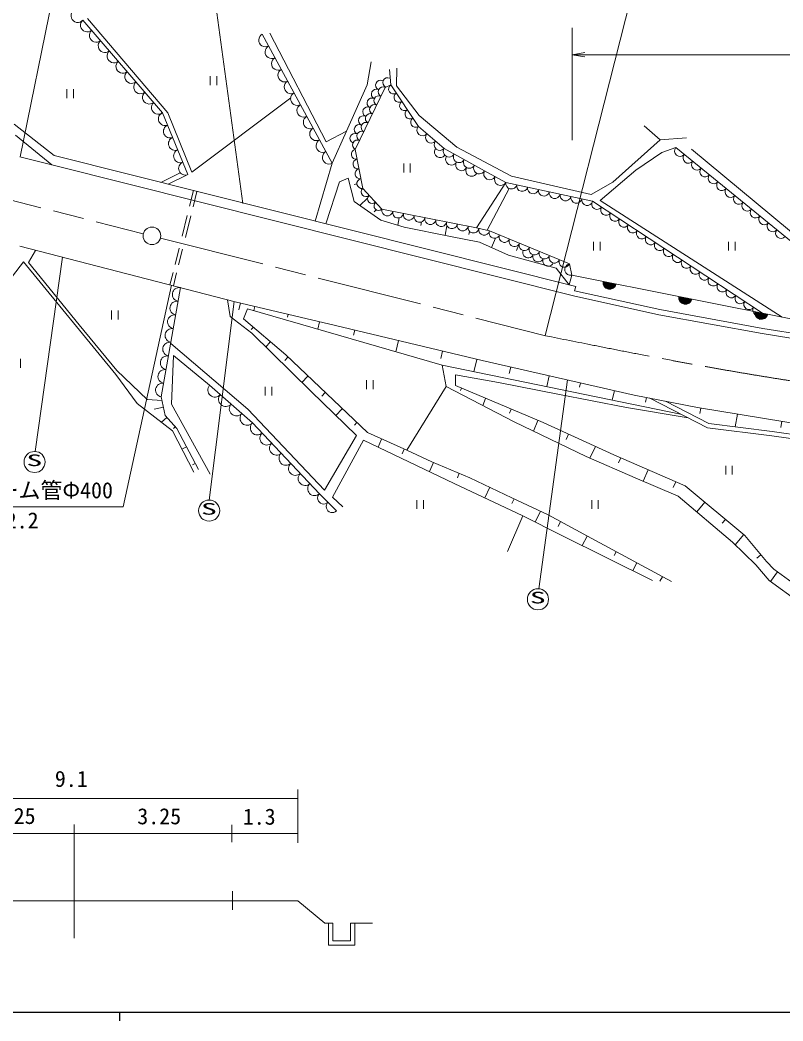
# Model space of a CAD drawing. Units: millimetres, scale not verified. Extents: x 40000 to 680000, y 20000 to 380000.
# Drawn here: x 156706 to 243454, y 204000 to 317909 of the extents above; entities that cross this region are included whole.
import ezdxf
from ezdxf.enums import TextEntityAlignment as Align

# ---------------------------------------------------------------- set-up
doc = ezdxf.new("R2010")
doc.units = ezdxf.units.MM
doc.header["$LTSCALE"] = 1000
doc.linetypes.add('CHAIN', pattern=[18.5, 12, -1.5, 3.5, -1.5])
for name, color, linetype, lineweight in [('M-BGD', 7, 'Continuous', 13), ('M-BMK', 2, 'CHAIN', 13), ('M-BMK-SRVR', 3, 'Continuous', 13), ('M-STR-HTXT', 7, 'Continuous', 13), ('M-STR-STR3', 7, 'Continuous', 13), ('M-STR-STRC', 7, 'Continuous', 13), ('M-TTL-BAND', 7, 'Continuous', 25)]:
    doc.layers.add(name, color=color, linetype=linetype, lineweight=lineweight)
doc.styles.add('ＭＳ ゴシック', font='')
doc.styles.get('ＭＳ ゴシック').set_extended_font_data('MS Gothic')

# ---------------------------------------------------------------- blocks, each defined once
blk = doc.blocks.new('open_arrow')
at = {"color": 0, "linetype": 'Continuous', "lineweight": -2}
blk.add_lwpolyline([(7.5, 1.25), (0, 0), (7.5, -1.25)], dxfattribs=at)

msp = doc.modelspace()

# ---------------------------------------------------------------- linework, layer by layer
at = {"layer": 'M-BGD'}
for p, q in [((172920, 307362), (163856, 317909)), ((164386, 318068), (173503, 307362)), ((192214, 301605), (184248, 316290)), ((191525, 304031), (185100, 316421)), ((196180, 310521), (196639, 313143)), ((198709, 312262), (198866, 310542)), ((199567, 312434), (199512, 310430)), ((178325, 310512), (178325, 311512)), ((179075, 311512), (179075, 310512)), ((162031, 309030), (162031, 310030)), ((162781, 310030), (162781, 309030)), ((193820, 305276), (196180, 310521)), ((198236, 310244), (194829, 303185)), ((198866, 310542), (198236, 310244)), ((198866, 310542), (201995, 305796)), ((199512, 310430), (202092, 307026)), ((176259, 300578), (187495, 309059)), ((175782, 300313), (172920, 307362)), ((173503, 307362), (176259, 300578)), ((202092, 307026), (206374, 303458)), ((160591, 302485), (156024, 306063)), ((201995, 305796), (204915, 303293)), ((229476, 304269), (227685, 305875)), ((160323, 301419), (156189, 304810)), ((193820, 305276), (191525, 304031)), ((192214, 301605), (193820, 305276)), ((224103, 299451), (229476, 304269)), ((229476, 304269), (232502, 304516)), ((194829, 303185), (195674, 298743)), ((204915, 303293), (209504, 300738)), ((206374, 303458), (212578, 300137)), ((229685, 302821), (231276, 303396)), ((231276, 303396), (246570, 290931)), ((233058, 303219), (246708, 291856)), ((156695, 302344), (160323, 301419)), ((219903, 287575), (160591, 302485)), ((226723, 300832), (229685, 302821)), ((219635, 286508), (160323, 301419)), ((190250, 295030), (192214, 301605)), ((200334, 300566), (200334, 301566)), ((201084, 301566), (201084, 300566)), ((209504, 300738), (211955, 299435)), ((222657, 297384), (226723, 300832)), ((172731, 299434), (174915, 300527)), ((173550, 299228), (175782, 300313)), ((193012, 299500), (194013, 299901)), ((194013, 299901), (194714, 297264)), ((212578, 300137), (221636, 298051)), ((176433, 298503), (175987, 296712)), ((191475, 294722), (193012, 299500)), ((194689, 299194), (195005, 299254)), ((195674, 298743), (197855, 296372)), ((211955, 299435), (208612, 294270)), ((212316, 298725), (209818, 293985)), ((211955, 299435), (221811, 297297)), ((221636, 298051), (224103, 299451)), ((176822, 298406), (176379, 296631)), ((195352, 296810), (196231, 297619)), ((243345, 284112), (222657, 297384)), ((194714, 297264), (197718, 295128)), ((196961, 296087), (197206, 296313)), ((197855, 296372), (208592, 294274)), ((221811, 297297), (241143, 284551)), ((175726, 295669), (175134, 293295)), ((176131, 295639), (175514, 293164)), ((197718, 295128), (200397, 294343)), ((199660, 294559), (199824, 295395)), ((200397, 294343), (205655, 293292)), ((202270, 294511), (202351, 294928)), ((205041, 293415), (205252, 294495)), ((208592, 294274), (210091, 293920)), ((210091, 293920), (219166, 290160)), ((205655, 293292), (208959, 292641)), ((207741, 293514), (207807, 293854)), ((210324, 292021), (210764, 293080)), ((181170, 285853), (156672, 292158)), ((158470, 291696), (157665, 290310)), ((174798, 291947), (174338, 290104)), ((175182, 291833), (174734, 290035)), ((208959, 292641), (212264, 291139)), ((213143, 291683), (213487, 292513)), ((221919, 291679), (221919, 292679)), ((222669, 292679), (222669, 291679)), ((237262, 291680), (237262, 292680)), ((238012, 292680), (238012, 291680)), ((212264, 291139), (217672, 289687)), ((151106, 282586), (157084, 290384)), ((157084, 290384), (167611, 277583)), ((157665, 290310), (163445, 283225)), ((217672, 289687), (219132, 287769)), ((219166, 290160), (219439, 288876)), ((174111, 289190), (173754, 287761)), ((174513, 289150), (174142, 287665)), ((219132, 287769), (219439, 288876)), ((219439, 288876), (245293, 283724)), ((174951, 287453), (172769, 275013)), ((219763, 287094), (219903, 287575)), ((219763, 287094), (229471, 284967)), ((180588, 284182), (180312, 286073)), ((219635, 286508), (229352, 284378)), ((167111, 283847), (167110, 284847)), ((167860, 284847), (167861, 283847)), ((181170, 285853), (192589, 283139)), ((181577, 284935), (181761, 285712)), ((182557, 285056), (182102, 283887)), ((204715, 278624), (182557, 285056)), ((183304, 284839), (183418, 285318)), ((229471, 284967), (241182, 282812)), ((183044, 282266), (180588, 284182)), ((182102, 283887), (186910, 279793)), ((187109, 284099), (187186, 284423)), ((229352, 284378), (241081, 282220)), ((163445, 283225), (167725, 278037)), ((182997, 282672), (183220, 282935)), ((190559, 282733), (190759, 283574)), ((192589, 283139), (209243, 279154)), ((194635, 282041), (194773, 282616)), ((241182, 282812), (253111, 280944)), ((189812, 275617), (183044, 282266)), ((199436, 280157), (199740, 281428)), ((241081, 282220), (253026, 280350)), ((173836, 281097), (182625, 273641)), ((184653, 280686), (185161, 281282)), ((204542, 279404), (204740, 280232)), ((156751, 279345), (156751, 278345)), ((173914, 274204), (174174, 279727)), ((174174, 279727), (178268, 276349)), ((186801, 279169), (187164, 279552)), ((186910, 279793), (196203, 270956)), ((208316, 277886), (208653, 279295)), ((209243, 279154), (226552, 275229)), ((167725, 278037), (171148, 274721)), ((205170, 276220), (204715, 278624)), ((204715, 278624), (231815, 273072)), ((212325, 277668), (212495, 278417)), ((167611, 277583), (170016, 274269)), ((188747, 276664), (189437, 277390)), ((196102, 275913), (196102, 276913)), ((196852, 276913), (196852, 275913)), ((211127, 276642), (206214, 277522)), ((206214, 277522), (206214, 276303)), ((216596, 276190), (216876, 277423)), ((178268, 276349), (183142, 272060)), ((184569, 275172), (184569, 276172)), ((185319, 276172), (185319, 275172)), ((200687, 268942), (205170, 276220)), ((205170, 276220), (212893, 272178)), ((206214, 276303), (216175, 272102)), ((206798, 275757), (206905, 276011)), ((217869, 275321), (211127, 276642)), ((220302, 276124), (220415, 276621)), ((224050, 274663), (224294, 275741)), ((171148, 274721), (172853, 274614)), ((172769, 275013), (173214, 272904)), ((194964, 270646), (189812, 275617)), ((191026, 275093), (191419, 275506)), ((209311, 274053), (209649, 274854)), ((225663, 273796), (217869, 275321)), ((226552, 275229), (233749, 273802)), ((227818, 274408), (227926, 274957)), ((234861, 271499), (228318, 274879)), ((235012, 271984), (230086, 274528)), ((170016, 274269), (174044, 271150)), ((171968, 273643), (173011, 273863)), ((178333, 266212), (173914, 274204)), ((182625, 273641), (191310, 264417)), ((192620, 272908), (193347, 273672)), ((212359, 273171), (212552, 273630)), ((232657, 272637), (225663, 273796)), ((233749, 273802), (250522, 271067)), ((234000, 273130), (234100, 273745)), ((172783, 272127), (173411, 272680)), ((173214, 272904), (174531, 271409)), ((215079, 271121), (215595, 272346)), ((238031, 271602), (238269, 273065)), ((174044, 271150), (176449, 266471)), ((174150, 271424), (174357, 271606)), ((174531, 271409), (176987, 266775)), ((183142, 272060), (190745, 264003)), ((194728, 271803), (195006, 272095)), ((212893, 272178), (221076, 268221)), ((216175, 272102), (224240, 268409)), ((242179, 270575), (234861, 271499)), ((242244, 271070), (235012, 271984)), ((243208, 271535), (243323, 272241)), ((191310, 264417), (194964, 270646)), ((192240, 263613), (195748, 270111)), ((195748, 270111), (206081, 265173)), ((196203, 270956), (200687, 268942)), ((197415, 269315), (197825, 270227)), ((218805, 270161), (219083, 270770)), ((251149, 269359), (242179, 270575)), ((251226, 269853), (242244, 271070)), ((175118, 269061), (175631, 269333)), ((200151, 268550), (200387, 269076)), ((203546, 267642), (200687, 268942)), ((221505, 268035), (222120, 269379)), ((221076, 268221), (226646, 265802)), ((224240, 268409), (232338, 264885)), ((224755, 267505), (225004, 268076)), ((176320, 267273), (176635, 267440)), ((203270, 266516), (203717, 267570)), ((207835, 265823), (203546, 267642)), ((227560, 265413), (228127, 266717)), ((236945, 266180), (236945, 267180)), ((237695, 267180), (237695, 266180)), ((206433, 265820), (206648, 266326)), ((212644, 263549), (207835, 265823)), ((226646, 265802), (231525, 263727)), ((206081, 265173), (213878, 261469)), ((209537, 263531), (210111, 264746)), ((230988, 264707), (231268, 265350)), ((232338, 264885), (239115, 259261)), ((190745, 264003), (192695, 262053)), ((193409, 262508), (192240, 263613)), ((201817, 262264), (201817, 263264)), ((202567, 263264), (202567, 262264)), ((212641, 262904), (212891, 263431)), ((216738, 261599), (212644, 263549)), ((221709, 262264), (221709, 263264)), ((222459, 263264), (222459, 262264)), ((231525, 263727), (237710, 258503)), ((215291, 260763), (215883, 262006)), ((233647, 261935), (234563, 263038)), ((213878, 261469), (212124, 257440)), ((218297, 259260), (213878, 261469)), ((222131, 258675), (216738, 261599)), ((236549, 260634), (236920, 261082)), ((217876, 260286), (218167, 260824)), ((228630, 254127), (218297, 259260)), ((220604, 258114), (221186, 259188)), ((230774, 253997), (222131, 258675)), ((238026, 258192), (238995, 259360)), ((239115, 259261), (241588, 256279)), ((237710, 258503), (240360, 255891)), ((224270, 256959), (224504, 257391)), ((240481, 256668), (240946, 257054)), ((226370, 255249), (226844, 256125)), ((240360, 255891), (241897, 254124)), ((241588, 256279), (242402, 255432)), ((242402, 255432), (245349, 253298)), ((229468, 254042), (229745, 254554)), ((241897, 254124), (245316, 251627)), ((242043, 254017), (242839, 255116))]:
    msp.add_line(p, q, dxfattribs=at)
for centre, radius, start, end in [((163268, 318402), 768, 140.04468, 320.04468), ((164360, 317323), 773, 130.67458, 310.67458), ((165367, 316151), 773, 130.67458, 310.67458), ((166374, 314979), 773, 130.67458, 310.67458), ((184610, 315622), 759, 118.47811, 298.47811), ((167381, 313808), 773, 130.67458, 310.67458), ((185334, 314287), 759, 118.47811, 298.47811), ((186059, 312952), 759, 118.47811, 298.47811), ((168388, 312636), 773, 130.67458, 310.67458), ((186783, 311617), 759, 118.47811, 298.47811), ((169395, 311464), 773, 130.67458, 310.67458), ((197697, 310490), 560, 64.23909, 244.23909), ((198515, 310785), 560, 64.23909, 244.23909), ((170402, 310292), 773, 130.67458, 310.67458), ((187507, 310282), 759, 118.47811, 298.47811), ((197210, 309481), 560, 64.23909, 244.23909), ((197992, 309740), 560, 64.23909, 244.23909), ((199179, 310067), 568, 123.40072, 303.40072), ((171409, 309120), 773, 130.67458, 310.67458), ((188231, 308947), 759, 118.47811, 298.47811), ((196724, 308473), 560, 64.23909, 244.23909), ((197506, 308731), 560, 64.23909, 244.23909), ((199804, 309118), 568, 123.40072, 303.40072), ((172416, 307948), 773, 130.67458, 310.67458), ((188955, 307612), 759, 118.47811, 298.47811), ((196237, 307465), 560, 64.23909, 244.23909), ((197019, 307723), 560, 64.23909, 244.23909), ((200430, 308169), 568, 123.40072, 303.40072), ((201056, 307220), 568, 123.40072, 303.40072), ((173206, 306657), 761, 112.10012, 292.10012), ((189679, 306277), 759, 118.47811, 298.47811), ((195750, 306456), 560, 64.23909, 244.23909), ((196533, 306715), 560, 64.23909, 244.23909), ((201682, 306271), 568, 123.40072, 303.40072), ((173779, 305248), 761, 112.10012, 292.10012), ((190403, 304943), 759, 118.47811, 298.47811), ((195264, 305448), 560, 64.23909, 244.23909), ((196046, 305706), 560, 64.23909, 244.23909), ((202481, 305379), 641, 139.40094, 319.40094), ((174351, 303838), 761, 112.10012, 292.10012), ((191128, 303608), 759, 118.47811, 298.47811), ((194777, 304440), 560, 64.23909, 244.23909), ((195073, 303689), 560, 64.23909, 244.23909), ((195559, 304698), 560, 64.23909, 244.23909), ((203455, 304545), 641, 139.40094, 319.40094), ((174924, 302428), 761, 112.10012, 292.10012), ((194935, 302630), 565, 100.77038, 280.77038), ((204428, 303711), 641, 139.40094, 319.40094), ((204478, 302911), 657, 150.89238, 324.02952), ((205489, 302974), 657, 150.89238, 330.89238), ((231754, 303006), 617, 140.8212, 320.8212), ((191852, 302273), 759, 118.47811, 298.47811), ((195146, 301520), 565, 100.77038, 280.77038), ((205757, 302058), 657, 150.89238, 330.89238), ((206636, 302335), 657, 150.89238, 330.89238), ((207783, 301696), 657, 150.89238, 330.89238), ((232710, 302227), 617, 140.8212, 320.8212), ((175496, 301018), 761, 112.10012, 292.10012), ((195358, 300409), 565, 100.77038, 280.77038), ((206904, 301419), 657, 150.89238, 330.89238), ((208052, 300781), 657, 150.89238, 330.89238), ((208930, 301058), 657, 150.89238, 330.89238), ((210117, 300412), 694, 151.99306, 331.99306), ((233666, 301448), 617, 140.8212, 320.8212), ((234621, 300669), 617, 140.8212, 320.8212), ((195569, 299298), 565, 100.77038, 280.77038), ((211342, 299761), 694, 151.99306, 331.99306), ((235577, 299890), 617, 140.8212, 320.8212), ((196038, 298348), 537, 132.60202, 312.60202), ((212571, 299301), 630, 167.76263, 347.76263), ((213803, 299034), 630, 167.76263, 347.76263), ((215035, 298767), 630, 167.76263, 347.76263), ((216267, 298500), 630, 167.76263, 347.76263), ((236533, 299111), 617, 140.8212, 320.8212), ((237489, 298332), 617, 140.8212, 320.8212), ((196765, 297558), 537, 132.60202, 312.60202), ((217499, 298232), 630, 167.76263, 347.76263), ((218731, 297965), 630, 167.76263, 347.76263), ((219963, 297698), 630, 167.76263, 347.76263), ((221195, 297431), 630, 167.76263, 347.76263), ((238445, 297553), 617, 140.8212, 320.8212), ((197491, 296768), 537, 132.60202, 312.60202), ((198466, 296250), 624, 168.66776, 348.66776), ((222320, 296962), 609, 146.60191, 326.60191), ((223337, 296291), 609, 146.60191, 326.60191), ((239401, 296774), 617, 140.8212, 320.8212), ((240357, 295995), 617, 140.8212, 320.8212), ((199690, 296005), 624, 168.66776, 348.66776), ((200914, 295759), 624, 168.66776, 348.66776), ((202137, 295514), 624, 168.66776, 348.66776), ((203361, 295269), 624, 168.66776, 348.66776), ((204585, 295024), 624, 168.66776, 348.66776), ((224355, 295620), 609, 146.60191, 326.60191), ((225372, 294949), 609, 146.60191, 326.60191), ((241313, 295216), 617, 140.8212, 320.8212), ((205808, 294778), 624, 168.66776, 348.66776), ((207032, 294533), 624, 168.66776, 348.66776), ((208256, 294288), 624, 168.66776, 348.66776), ((209479, 294043), 624, 168.66776, 348.66776), ((210658, 293685), 614, 157.49241, 337.49241), ((226390, 294278), 609, 146.60191, 326.60191), ((227407, 293607), 609, 146.60191, 326.60191), ((242269, 294437), 617, 140.8212, 320.8212), ((243224, 293658), 617, 140.8212, 320.8212), ((211793, 293215), 614, 157.49241, 337.49241), ((212927, 292745), 614, 157.49241, 337.49241), ((228425, 292936), 609, 146.60191, 326.60191), ((214061, 292275), 614, 157.49241, 337.49241), ((214496, 291455), 614, 157.49241, 337.49241), ((215196, 291805), 614, 157.49241, 337.49241), ((229442, 292266), 609, 146.60191, 326.60191), ((230460, 291595), 609, 146.60191, 326.60191), ((215630, 290985), 614, 157.49241, 337.49241), ((216330, 291335), 614, 157.49241, 337.49241), ((216765, 290515), 614, 157.49241, 337.49241), ((217465, 290865), 614, 157.49241, 337.49241), ((218599, 290395), 614, 157.49241, 337.49241), ((231477, 290924), 609, 146.60191, 326.60191), ((232495, 290253), 609, 146.60191, 326.60191), ((219302, 289518), 656, 101.99073, 281.99073), ((233512, 289582), 609, 146.60191, 326.60191), ((234530, 288911), 609, 146.60191, 326.60191), ((235547, 288240), 609, 146.60191, 326.60191), ((174815, 286676), 789, 80.04902, 260.04902), ((223748, 288018), 750, 168.72911, 348.72911), ((223748, 288018), 700, 168.72911, 348.72911), ((223748, 288018), 650, 168.72911, 348.72911), ((223748, 288018), 600, 168.72911, 348.72911), ((223748, 288018), 550, 168.72911, 348.72911), ((223748, 288018), 500, 168.72911, 348.72911), ((223748, 288018), 450, 168.72911, 348.72911), ((223748, 288018), 400, 168.72911, 348.72911), ((223748, 288018), 350, 168.72911, 348.72911), ((223748, 288018), 300, 168.72911, 348.72911), ((223748, 288018), 250, 168.72911, 348.72911), ((223748, 288018), 200, 168.72911, 348.72911), ((223748, 288018), 150, 168.72911, 348.72911), ((223748, 288018), 100, 168.72911, 348.72911), ((223748, 288018), 50, 168.72911, 348.72911), ((236565, 287570), 609, 146.60191, 326.60191), ((237582, 286899), 609, 146.60191, 326.60191), ((232366, 286300), 750, 168.72911, 348.72911), ((232366, 286300), 700, 168.72911, 348.72911), ((232366, 286300), 650, 168.72911, 348.72911), ((232366, 286300), 600, 168.72911, 348.72911), ((232366, 286300), 550, 168.72911, 348.72911), ((232366, 286300), 500, 168.72911, 348.72911), ((232366, 286300), 450, 168.72911, 348.72911), ((232366, 286300), 400, 168.72911, 348.72911), ((232366, 286300), 350, 168.72911, 348.72911), ((232366, 286300), 300, 168.72911, 348.72911), ((232366, 286300), 250, 168.72911, 348.72911), ((232366, 286300), 200, 168.72911, 348.72911), ((232366, 286300), 150, 168.72911, 348.72911), ((232366, 286300), 100, 168.72911, 348.72911), ((232366, 286300), 50, 168.72911, 348.72911), ((238600, 286228), 609, 146.60191, 326.60191), ((174542, 285121), 789, 80.04902, 260.04902), ((239617, 285557), 609, 146.60191, 326.60191), ((240634, 284886), 609, 146.60191, 326.60191), ((174269, 283565), 789, 80.04902, 260.04902), ((240984, 284582), 750, 168.72911, 348.72911), ((240984, 284582), 700, 168.72911, 348.72911), ((240984, 284582), 650, 168.72911, 348.72911), ((240984, 284582), 600, 168.72911, 348.72911), ((240984, 284582), 550, 168.72911, 348.72911), ((240984, 284582), 500, 168.72911, 348.72911), ((240984, 284582), 450, 168.72911, 348.72911), ((240984, 284582), 400, 168.72911, 348.72911), ((240984, 284582), 350, 168.72911, 348.72911), ((240984, 284582), 300, 168.72911, 348.72911), ((240984, 284582), 250, 168.72911, 348.72911), ((240984, 284582), 200, 168.72911, 348.72911), ((240984, 284582), 150, 168.72911, 348.72911), ((240984, 284582), 100, 168.72911, 348.72911), ((240984, 284582), 50, 168.72911, 348.72911), ((173996, 282010), 789, 80.04902, 260.04902), ((173724, 280455), 789, 80.04902, 260.04902), ((173451, 278900), 789, 80.04902, 260.04902), ((173178, 277345), 789, 80.04902, 260.04902), ((172905, 275790), 789, 80.04902, 260.04902), ((178877, 275813), 812, 138.65446, 318.65446), ((180096, 274740), 812, 138.65446, 318.65446), ((181314, 273668), 812, 138.65446, 318.65446), ((182533, 272596), 812, 138.65446, 318.65446), ((183685, 271484), 791, 133.33851, 313.33851), ((184771, 270333), 791, 133.33851, 313.33851), ((185857, 269182), 791, 133.33851, 313.33851), ((186943, 268031), 791, 133.33851, 313.33851), ((188030, 266880), 791, 133.33851, 313.33851), ((189116, 265729), 791, 133.33851, 313.33851), ((190202, 264578), 791, 133.33851, 313.33851), ((191232, 263515), 689, 135.00223, 315.00223), ((192207, 262541), 689, 135.00223, 315.00223)]:
    msp.add_arc(centre, radius, start, end, dxfattribs=at)
at = {"layer": 'M-BMK'}
for p, q in [((75714, 317698), (170725, 293589)), ((172669, 293096), (216460, 281984))]:
    msp.add_line(p, q, dxfattribs=at)
msp.add_open_spline([(216460, 281984), (220114, 281249), (223768, 280513), (227428, 279810), (231860, 278960), (236303, 278159), (240756, 277425), (245285, 276678), (249825, 275999), (254374, 275388), (259080, 274756), (263796, 274197), (268511, 273637)], degree=3, knots=[0, 0, 0, 0, 1, 1, 1, 2, 2, 2, 3, 3, 3, 4, 4, 4, 4], dxfattribs=at)
at = {"layer": 'M-BMK-SRVR'}
msp.add_circle((171703, 293353), 1000, dxfattribs=at)
at = {"layer": 'M-STR-HTXT'}
for p, q in [((216431, 281992), (230280, 336639)), ((188288, 224262), (188287, 230332)), ((188287, 229332), (137287, 229330)), ((162865, 213418), (162864, 226345)), ((180788, 226332), (180788, 224332)), ((188288, 225332), (137288, 225330)), ((180858, 216662), (180858, 218763)), ((180858, 217662), (137288, 217660)), ((188288, 217662), (180858, 217662)), ((188288, 217662), (191374, 215115)), ((192283, 215115), (191374, 215115)), ((191783, 215115), (191783, 212615)), ((192283, 213115), (192283, 215115)), ((194783, 215115), (194283, 215115)), ((194283, 215115), (194283, 213115)), ((194783, 212615), (194783, 215115)), ((194783, 215115), (196783, 215115)), ((194283, 213115), (192283, 213115)), ((191783, 212615), (194783, 212615))]:
    msp.add_line(p, q, dxfattribs=at)
at = {"layer": 'M-STR-STR3'}
for p, q in [((219476, 304234), (219475, 317002)), ((286126, 313957), (219475, 313954)), ((173927, 287717), (168424, 262499)), ((168424, 262499), (149402, 262509))]:
    msp.add_line(p, q, dxfattribs=at)
at = {"layer": 'M-STR-STRC'}
for p, q in [((177429, 331003), (182031, 297045)), ((162078, 328704), (156718, 302338)), ((158423, 268811), (161522, 290910)), ((178194, 263282), (181069, 285879)), ((215678, 253184), (218973, 276948))]:
    msp.add_line(p, q, dxfattribs=at)
for centre in [(158358, 267612), (178206, 262082), (215597, 251987)]:
    msp.add_circle(centre, 1200, dxfattribs=at)
at = {"layer": 'M-TTL-BAND'}
for p, q in [((40000, 205000), (579000, 205000)), ((168000, 205000), (168000, 204000))]:
    msp.add_line(p, q, dxfattribs=at)

# ---------------------------------------------------------------- block references
at = {"layer": 'M-STR-STR3', "xscale": 193, "yscale": 193}
msp.add_blockref('open_arrow', (219475, 313954), dxfattribs=at)

# ---------------------------------------------------------------- texts
at = {"layer": 'M-STR-HTXT', "style": 'ＭＳ ゴシック'}
for s, p in [('9.1', (160665, 230088)), ('3.25', (153487, 225867)), ('3.25', (170038, 225831)), ('1.3', (182030, 225788))]:
    msp.add_text(s, height=1833, rotation=0.002, dxfattribs=at).set_placement(p, align=Align.BOTTOM_LEFT)
at = {"layer": 'M-STR-STR3', "style": 'ＭＳ ゴシック'}
for s, p in [('ヒューム管Φ400', (149027, 262930)), ('L＝12.2', (150081, 259502))]:
    msp.add_text(s, height=1833, rotation=0.002, dxfattribs=at).set_placement(p, align=Align.BOTTOM_LEFT)
at = {"layer": 'M-STR-STRC', "style": 'ＭＳ ゴシック', "width": 2}
for p in [(157439, 266750), (177288, 261219), (214678, 251124)]:
    msp.add_text('S', height=1320, rotation=0.002, dxfattribs=at).set_placement(p, align=Align.BOTTOM_LEFT)

doc.saveas('drawing.dxf')
